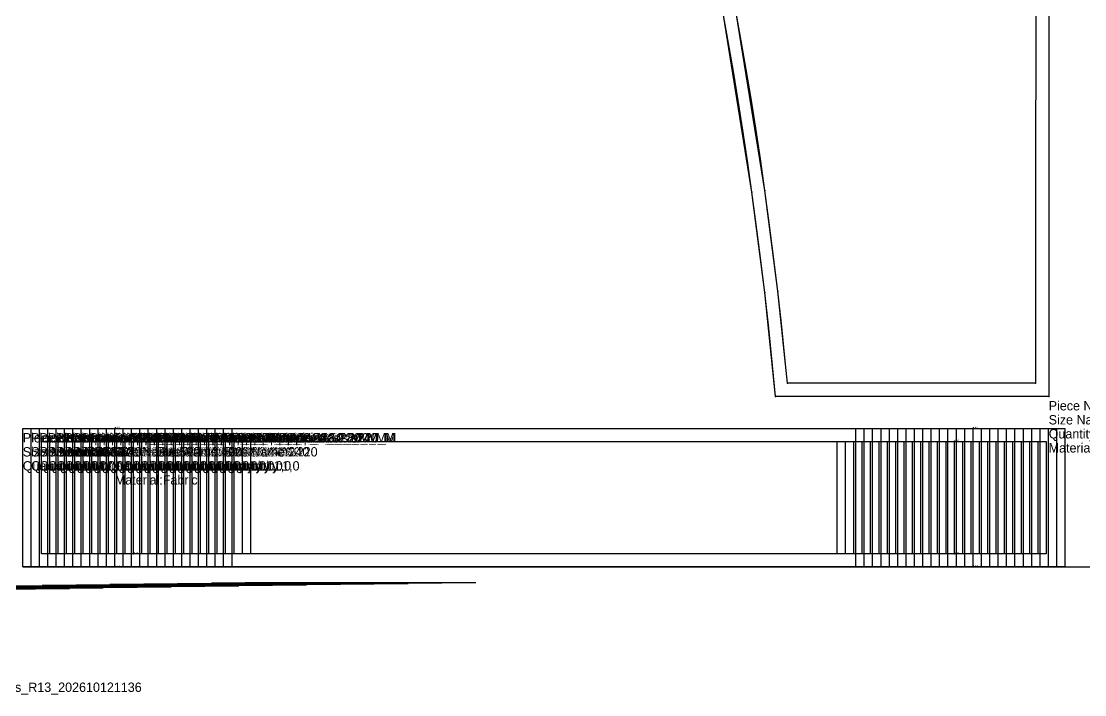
# Model space of a CAD drawing. Extents: x -183 to 1251, y -69 to 1317.
# Drawn here: x 150 to 718, y -47 to 313 of the extents above; entities that cross this region are included whole.
import ezdxf

# ---------------------------------------------------------------- set-up
doc = ezdxf.new("R2010")
doc.units = 0
for name, color, linetype in [('1', 7, 'CONTINUOUS'), ('14', 7, 'CONTINUOUS'), ('2', 7, 'CONTINUOUS'), ('3', 7, 'CONTINUOUS'), ('5', 7, 'CONTINUOUS'), ('84', 7, 'CONTINUOUS'), ('87', 7, 'CONTINUOUS')]:
    doc.layers.add(name, color=color, linetype=linetype)

# ---------------------------------------------------------------- blocks, each defined once
blk = doc.blocks.new('piece-1_s220_M')
at = {"layer": '5'}
blk.add_line((269.42, 13.48), (392.57, 13.48), dxfattribs=at)
blk = doc.blocks.new('piece-9_s240_M')
at = {"layer": '5'}
blk.add_line((251.35, 13.24), (374.5, 13.24), dxfattribs=at)
blk = doc.blocks.new('piece-17_s260_M')
at = {"layer": '5'}
blk.add_line((233.28, 13), (356.43, 13), dxfattribs=at)
blk = doc.blocks.new('piece-25_s280_M')
at = {"layer": '5'}
blk.add_line((215.19, 12.75), (338.35, 12.75), dxfattribs=at)
blk = doc.blocks.new('piece-33_s300_M')
at = {"layer": '5'}
blk.add_line((197.11, 12.49), (320.26, 12.49), dxfattribs=at)
blk = doc.blocks.new('piece-41_s320_M')
at = {"layer": '5'}
blk.add_line((179.02, 12.24), (302.17, 12.24), dxfattribs=at)
blk = doc.blocks.new('piece-49_s340_M')
at = {"layer": '5'}
blk.add_line((160.93, 11.97), (284.08, 11.97), dxfattribs=at)
blk = doc.blocks.new('piece-57_s360_M')
at = {"layer": '5'}
blk.add_line((142.83, 11.7), (265.98, 11.7), dxfattribs=at)
blk = doc.blocks.new('piece-65_s380_M')
at = {"layer": '5'}
blk.add_line((124.73, 11.43), (247.88, 11.43), dxfattribs=at)
blk = doc.blocks.new('piece-73_s400_M')
at = {"layer": '5'}
blk.add_line((106.63, 11.16), (229.78, 11.16), dxfattribs=at)
blk = doc.blocks.new('piece-81_s420_M')
at = {"layer": '5'}
blk.add_line((88.53, 10.88), (211.68, 10.88), dxfattribs=at)
blk = doc.blocks.new('piece-89_s440_M')
at = {"layer": '5'}
blk.add_line((70.42, 10.6), (193.57, 10.6), dxfattribs=at)
blk = doc.blocks.new('piece-97_s460_M')
at = {"layer": '5'}
blk.add_line((52.32, 10.32), (175.47, 10.32), dxfattribs=at)
blk = doc.blocks.new('piece-105_s480_M')
at = {"layer": '5'}
blk.add_line((34.21, 10.04), (157.36, 10.04), dxfattribs=at)
blk = doc.blocks.new('piece-2_s220_M')
at = {"layer": '1'}
blk.add_lwpolyline([(262.39, 95.78), (595.53, 95.78), (595.53, 21.78), (262.39, 21.78)], close=True, dxfattribs=at)
at = {"layer": '14'}
blk.add_lwpolyline([(272.38, 88.78), (585.53, 88.78), (585.53, 28.78), (272.38, 28.78)], close=True, dxfattribs=at)
at = {"layer": '5'}
blk.add_line((262.39, 21.78), (720.79, 21.78), dxfattribs=at)
at = {"layer": '84'}
blk.add_lwpolyline([(262.39, 95.78), (595.53, 95.78), (595.53, 21.78), (262.39, 21.78)], close=True, dxfattribs=at)
at = {"layer": '87'}
blk.add_lwpolyline([(272.38, 88.78), (585.53, 88.78), (585.53, 28.78), (272.38, 28.78)], close=True, dxfattribs=at)
at = {"layer": '1'}
for s, p in [('Piece Name:piece-2_s220_M', (262.39, 88.28)), ('Size Name:220', (262.39, 80.78)), ('Quantity:1,0', (262.39, 73.28))]:
    blk.add_text(s, height=5, dxfattribs=at).set_placement(p)
blk = doc.blocks.new('piece-10_s240_M')
at = {"layer": '1'}
blk.add_lwpolyline([(257.91, 95.78), (600, 95.78), (600, 21.78), (257.91, 21.78)], close=True, dxfattribs=at)
at = {"layer": '14'}
blk.add_lwpolyline([(267.91, 88.78), (590, 88.78), (590, 28.78), (267.91, 28.78)], close=True, dxfattribs=at)
at = {"layer": '5'}
blk.add_line((257.91, 21.78), (716.32, 21.78), dxfattribs=at)
at = {"layer": '84'}
blk.add_lwpolyline([(257.91, 95.78), (600, 95.78), (600, 21.78), (257.91, 21.78)], close=True, dxfattribs=at)
at = {"layer": '87'}
blk.add_lwpolyline([(267.91, 88.78), (590, 88.78), (590, 28.78), (267.91, 28.78)], close=True, dxfattribs=at)
at = {"layer": '1'}
for s, p in [('Piece Name:piece-10_s240_M', (257.91, 88.28)), ('Size Name:240', (257.91, 80.78)), ('Quantity:1,0', (257.91, 73.28))]:
    blk.add_text(s, height=5, dxfattribs=at).set_placement(p)
blk = doc.blocks.new('piece-18_s260_M')
at = {"layer": '1'}
blk.add_lwpolyline([(253.44, 95.78), (604.48, 95.78), (604.48, 21.78), (253.44, 21.78)], close=True, dxfattribs=at)
at = {"layer": '14'}
blk.add_lwpolyline([(263.44, 88.78), (594.48, 88.78), (594.48, 28.78), (263.44, 28.78)], close=True, dxfattribs=at)
at = {"layer": '5'}
blk.add_line((253.44, 21.78), (711.84, 21.78), dxfattribs=at)
at = {"layer": '84'}
blk.add_lwpolyline([(253.44, 95.78), (604.48, 95.78), (604.48, 21.78), (253.44, 21.78)], close=True, dxfattribs=at)
at = {"layer": '87'}
blk.add_lwpolyline([(263.44, 88.78), (594.48, 88.78), (594.48, 28.78), (263.44, 28.78)], close=True, dxfattribs=at)
at = {"layer": '1'}
for s, p in [('Piece Name:piece-18_s260_M', (253.44, 88.28)), ('Size Name:260', (253.44, 80.78)), ('Quantity:1,0', (253.44, 73.28))]:
    blk.add_text(s, height=5, dxfattribs=at).set_placement(p)
blk = doc.blocks.new('piece-26_s280_M')
at = {"layer": '1'}
blk.add_lwpolyline([(248.96, 95.78), (608.95, 95.78), (608.95, 21.78), (248.96, 21.78)], close=True, dxfattribs=at)
at = {"layer": '14'}
blk.add_lwpolyline([(258.96, 88.78), (598.95, 88.78), (598.95, 28.78), (258.96, 28.78)], close=True, dxfattribs=at)
at = {"layer": '5'}
blk.add_line((248.96, 21.78), (707.37, 21.78), dxfattribs=at)
at = {"layer": '84'}
blk.add_lwpolyline([(248.96, 95.78), (608.95, 95.78), (608.95, 21.78), (248.96, 21.78)], close=True, dxfattribs=at)
at = {"layer": '87'}
blk.add_lwpolyline([(258.96, 88.78), (598.95, 88.78), (598.95, 28.78), (258.96, 28.78)], close=True, dxfattribs=at)
at = {"layer": '1'}
for s, p in [('Piece Name:piece-26_s280_M', (248.96, 88.28)), ('Size Name:280', (248.96, 80.78)), ('Quantity:1,0', (248.96, 73.28))]:
    blk.add_text(s, height=5, dxfattribs=at).set_placement(p)
blk = doc.blocks.new('piece-34_s300_M')
at = {"layer": '1'}
blk.add_lwpolyline([(244.49, 95.78), (613.43, 95.78), (613.43, 21.78), (244.49, 21.78)], close=True, dxfattribs=at)
at = {"layer": '14'}
blk.add_lwpolyline([(254.49, 88.78), (603.42, 88.78), (603.42, 28.78), (254.49, 28.78)], close=True, dxfattribs=at)
at = {"layer": '5'}
blk.add_line((244.49, 21.78), (702.89, 21.78), dxfattribs=at)
at = {"layer": '84'}
blk.add_lwpolyline([(244.49, 95.78), (613.43, 95.78), (613.43, 21.78), (244.49, 21.78)], close=True, dxfattribs=at)
at = {"layer": '87'}
blk.add_lwpolyline([(254.49, 88.78), (603.42, 88.78), (603.42, 28.78), (254.49, 28.78)], close=True, dxfattribs=at)
at = {"layer": '1'}
for s, p in [('Piece Name:piece-34_s300_M', (244.49, 88.28)), ('Size Name:300', (244.49, 80.78)), ('Quantity:1,0', (244.49, 73.28))]:
    blk.add_text(s, height=5, dxfattribs=at).set_placement(p)
blk = doc.blocks.new('piece-42_s320_M')
at = {"layer": '1'}
blk.add_lwpolyline([(240.02, 95.78), (617.9, 95.78), (617.9, 21.78), (240.02, 21.78)], close=True, dxfattribs=at)
at = {"layer": '14'}
blk.add_lwpolyline([(250.02, 88.78), (607.9, 88.78), (607.9, 28.78), (250.02, 28.78)], close=True, dxfattribs=at)
at = {"layer": '5'}
blk.add_line((240.02, 21.78), (698.42, 21.78), dxfattribs=at)
at = {"layer": '84'}
blk.add_lwpolyline([(240.02, 95.78), (617.9, 95.78), (617.9, 21.78), (240.02, 21.78)], close=True, dxfattribs=at)
at = {"layer": '87'}
blk.add_lwpolyline([(250.02, 88.78), (607.9, 88.78), (607.9, 28.78), (250.02, 28.78)], close=True, dxfattribs=at)
at = {"layer": '1'}
for s, p in [('Piece Name:piece-42_s320_M', (240.02, 88.28)), ('Size Name:320', (240.02, 80.78)), ('Quantity:1,0', (240.02, 73.28))]:
    blk.add_text(s, height=5, dxfattribs=at).set_placement(p)
blk = doc.blocks.new('piece-50_s340_M')
at = {"layer": '1'}
blk.add_lwpolyline([(235.54, 95.78), (622.37, 95.78), (622.37, 21.78), (235.54, 21.78)], close=True, dxfattribs=at)
at = {"layer": '14'}
blk.add_lwpolyline([(245.54, 88.78), (612.37, 88.78), (612.37, 28.78), (245.54, 28.78)], close=True, dxfattribs=at)
at = {"layer": '5'}
blk.add_line((235.54, 21.78), (693.95, 21.78), dxfattribs=at)
at = {"layer": '84'}
blk.add_lwpolyline([(235.54, 95.78), (622.37, 95.78), (622.37, 21.78), (235.54, 21.78)], close=True, dxfattribs=at)
at = {"layer": '87'}
blk.add_lwpolyline([(245.54, 88.78), (612.37, 88.78), (612.37, 28.78), (245.54, 28.78)], close=True, dxfattribs=at)
at = {"layer": '1'}
for s, p in [('Piece Name:piece-50_s340_M', (235.54, 88.28)), ('Size Name:340', (235.54, 80.78)), ('Quantity:1,0', (235.54, 73.28))]:
    blk.add_text(s, height=5, dxfattribs=at).set_placement(p)
blk = doc.blocks.new('piece-58_s360_M')
at = {"layer": '1'}
blk.add_lwpolyline([(231.07, 95.78), (626.85, 95.78), (626.85, 21.78), (231.07, 21.78)], close=True, dxfattribs=at)
at = {"layer": '14'}
blk.add_lwpolyline([(241.07, 88.78), (616.85, 88.78), (616.85, 28.78), (241.07, 28.78)], close=True, dxfattribs=at)
at = {"layer": '5'}
blk.add_line((231.07, 21.78), (689.47, 21.78), dxfattribs=at)
at = {"layer": '84'}
blk.add_lwpolyline([(231.07, 95.78), (626.85, 95.78), (626.85, 21.78), (231.07, 21.78)], close=True, dxfattribs=at)
at = {"layer": '87'}
blk.add_lwpolyline([(241.07, 88.78), (616.85, 88.78), (616.85, 28.78), (241.07, 28.78)], close=True, dxfattribs=at)
at = {"layer": '1'}
for s, p in [('Piece Name:piece-58_s360_M', (231.07, 88.28)), ('Size Name:360', (231.07, 80.78)), ('Quantity:1,0', (231.07, 73.28))]:
    blk.add_text(s, height=5, dxfattribs=at).set_placement(p)
blk = doc.blocks.new('piece-66_s380_M')
at = {"layer": '1'}
blk.add_lwpolyline([(226.6, 95.78), (631.32, 95.78), (631.32, 21.78), (226.6, 21.78)], close=True, dxfattribs=at)
at = {"layer": '14'}
blk.add_lwpolyline([(236.6, 88.78), (621.32, 88.78), (621.32, 28.78), (236.6, 28.78)], close=True, dxfattribs=at)
at = {"layer": '5'}
blk.add_line((226.6, 21.78), (685, 21.78), dxfattribs=at)
at = {"layer": '84'}
blk.add_lwpolyline([(226.6, 95.78), (631.32, 95.78), (631.32, 21.78), (226.6, 21.78)], close=True, dxfattribs=at)
at = {"layer": '87'}
blk.add_lwpolyline([(236.6, 88.78), (621.32, 88.78), (621.32, 28.78), (236.6, 28.78)], close=True, dxfattribs=at)
at = {"layer": '1'}
for s, p in [('Piece Name:piece-66_s380_M', (226.6, 88.28)), ('Size Name:380', (226.6, 80.78)), ('Quantity:1,0', (226.6, 73.28))]:
    blk.add_text(s, height=5, dxfattribs=at).set_placement(p)
blk = doc.blocks.new('piece-74_s400_M')
at = {"layer": '1'}
blk.add_lwpolyline([(222.12, 95.78), (635.79, 95.78), (635.79, 21.78), (222.12, 21.78)], close=True, dxfattribs=at)
at = {"layer": '14'}
blk.add_lwpolyline([(232.12, 88.78), (625.79, 88.78), (625.79, 28.78), (232.12, 28.78)], close=True, dxfattribs=at)
at = {"layer": '5'}
blk.add_line((222.12, 21.78), (680.53, 21.78), dxfattribs=at)
at = {"layer": '84'}
blk.add_lwpolyline([(222.12, 95.78), (635.79, 95.78), (635.79, 21.78), (222.12, 21.78)], close=True, dxfattribs=at)
at = {"layer": '87'}
blk.add_lwpolyline([(232.12, 88.78), (625.79, 88.78), (625.79, 28.78), (232.12, 28.78)], close=True, dxfattribs=at)
at = {"layer": '1'}
for s, p in [('Piece Name:piece-74_s400_M', (222.12, 88.28)), ('Size Name:400', (222.12, 80.78)), ('Quantity:1,0', (222.12, 73.28))]:
    blk.add_text(s, height=5, dxfattribs=at).set_placement(p)
blk = doc.blocks.new('piece-82_s420_M')
at = {"layer": '1'}
blk.add_lwpolyline([(217.65, 95.78), (640.27, 95.78), (640.27, 21.78), (217.65, 21.78)], close=True, dxfattribs=at)
at = {"layer": '14'}
blk.add_lwpolyline([(227.65, 88.78), (630.27, 88.78), (630.27, 28.78), (227.65, 28.78)], close=True, dxfattribs=at)
at = {"layer": '5'}
blk.add_line((217.65, 21.78), (676.05, 21.78), dxfattribs=at)
at = {"layer": '84'}
blk.add_lwpolyline([(217.65, 95.78), (640.27, 95.78), (640.27, 21.78), (217.65, 21.78)], close=True, dxfattribs=at)
at = {"layer": '87'}
blk.add_lwpolyline([(227.65, 88.78), (630.27, 88.78), (630.27, 28.78), (227.65, 28.78)], close=True, dxfattribs=at)
at = {"layer": '1'}
for s, p in [('Piece Name:piece-82_s420_M', (217.65, 88.28)), ('Size Name:420', (217.65, 80.78)), ('Quantity:1,0', (217.65, 73.28))]:
    blk.add_text(s, height=5, dxfattribs=at).set_placement(p)
blk = doc.blocks.new('piece-90_s440_M')
at = {"layer": '1'}
blk.add_lwpolyline([(213.18, 95.78), (644.74, 95.78), (644.74, 21.78), (213.18, 21.78)], close=True, dxfattribs=at)
at = {"layer": '14'}
blk.add_lwpolyline([(223.18, 88.78), (634.74, 88.78), (634.74, 28.78), (223.18, 28.78)], close=True, dxfattribs=at)
at = {"layer": '5'}
blk.add_line((213.18, 21.78), (671.58, 21.78), dxfattribs=at)
at = {"layer": '84'}
blk.add_lwpolyline([(213.18, 95.78), (644.74, 95.78), (644.74, 21.78), (213.18, 21.78)], close=True, dxfattribs=at)
at = {"layer": '87'}
blk.add_lwpolyline([(223.18, 88.78), (634.74, 88.78), (634.74, 28.78), (223.18, 28.78)], close=True, dxfattribs=at)
at = {"layer": '1'}
for s, p in [('Piece Name:piece-90_s440_M', (213.18, 88.28)), ('Size Name:440', (213.18, 80.78)), ('Quantity:1,0', (213.18, 73.28))]:
    blk.add_text(s, height=5, dxfattribs=at).set_placement(p)
blk = doc.blocks.new('piece-98_s460_M')
at = {"layer": '1'}
blk.add_lwpolyline([(208.7, 95.78), (649.21, 95.78), (649.21, 21.78), (208.7, 21.78)], close=True, dxfattribs=at)
at = {"layer": '14'}
blk.add_lwpolyline([(218.7, 88.78), (639.21, 88.78), (639.21, 28.78), (218.7, 28.78)], close=True, dxfattribs=at)
at = {"layer": '5'}
blk.add_line((208.7, 21.78), (667.11, 21.78), dxfattribs=at)
at = {"layer": '84'}
blk.add_lwpolyline([(208.7, 95.78), (649.21, 95.78), (649.21, 21.78), (208.7, 21.78)], close=True, dxfattribs=at)
at = {"layer": '87'}
blk.add_lwpolyline([(218.7, 88.78), (639.21, 88.78), (639.21, 28.78), (218.7, 28.78)], close=True, dxfattribs=at)
at = {"layer": '1'}
for s, p in [('Piece Name:piece-98_s460_M', (208.7, 88.28)), ('Size Name:460', (208.7, 80.78)), ('Quantity:1,0', (208.7, 73.28))]:
    blk.add_text(s, height=5, dxfattribs=at).set_placement(p)
blk = doc.blocks.new('piece-106_s480_M')
at = {"layer": '1'}
blk.add_lwpolyline([(204.23, 95.78), (653.69, 95.78), (653.69, 21.78), (204.23, 21.78)], close=True, dxfattribs=at)
at = {"layer": '14'}
blk.add_lwpolyline([(214.23, 88.78), (643.69, 88.78), (643.69, 28.78), (214.23, 28.78)], close=True, dxfattribs=at)
at = {"layer": '5'}
blk.add_line((204.23, 21.78), (662.63, 21.78), dxfattribs=at)
at = {"layer": '84'}
blk.add_lwpolyline([(204.23, 95.78), (653.69, 95.78), (653.69, 21.78), (204.23, 21.78)], close=True, dxfattribs=at)
at = {"layer": '87'}
blk.add_lwpolyline([(214.23, 88.78), (643.69, 88.78), (643.69, 28.78), (214.23, 28.78)], close=True, dxfattribs=at)
at = {"layer": '1'}
for s, p in [('Piece Name:piece-106_s480_M', (204.23, 88.28)), ('Size Name:480', (204.23, 80.78)), ('Quantity:1,0', (204.23, 73.28))]:
    blk.add_text(s, height=5, dxfattribs=at).set_placement(p)
blk = doc.blocks.new('piece-114_s500_M')
at = {"layer": '1'}
blk.add_lwpolyline([(199.76, 95.78), (658.16, 95.78), (658.16, 21.78), (199.76, 21.78)], close=True, dxfattribs=at)
at = {"layer": '14'}
blk.add_lwpolyline([(209.76, 88.78), (648.16, 88.78), (648.16, 28.78), (209.76, 28.78)], close=True, dxfattribs=at)
at = {"layer": '2'}
for p in [(199.76, 95.78), (658.16, 95.78), (209.76, 88.78), (648.16, 88.78), (209.76, 28.78), (648.16, 28.78), (199.76, 21.78), (658.16, 21.78)]:
    blk.add_point(p, dxfattribs=at)
at = {"layer": '5'}
blk.add_line((199.76, 21.78), (658.16, 21.78), dxfattribs=at)
at = {"layer": '84'}
blk.add_lwpolyline([(199.76, 95.78), (658.16, 95.78), (658.16, 21.78), (199.76, 21.78)], close=True, dxfattribs=at)
at = {"layer": '87'}
blk.add_lwpolyline([(209.76, 88.78), (648.16, 88.78), (648.16, 28.78), (209.76, 28.78)], close=True, dxfattribs=at)
at = {"layer": '1'}
for s, height, p in [('# 41', 1, (199.76, 95.78)), ('# 42', 1, (658.16, 95.78)), ('Piece Name:piece-114_s500_M', 5, (199.76, 88.28)), ('Size Name:500', 5, (199.76, 80.78)), ('Quantity:1,0', 5, (199.76, 73.28)), ('Material:Fabric', 5, (199.76, 65.78)), ('# 41', 1, (199.76, 21.78)), ('# 42', 1, (658.16, 21.78))]:
    blk.add_text(s, height=height, dxfattribs=at).set_placement(p)
at = {"layer": '14'}
for s, p in [('# 41', (209.76, 88.78)), ('# 42', (648.16, 88.78)), ('# 41', (209.76, 28.78)), ('# 42', (648.16, 28.78))]:
    blk.add_text(s, height=1, dxfattribs=at).set_placement(p)
blk = doc.blocks.new('piece-122_s520_M')
at = {"layer": '1'}
blk.add_lwpolyline([(195.28, 95.78), (662.63, 95.78), (662.63, 21.78), (195.28, 21.78)], close=True, dxfattribs=at)
at = {"layer": '14'}
blk.add_lwpolyline([(205.28, 88.78), (652.63, 88.78), (652.63, 28.78), (205.28, 28.78)], close=True, dxfattribs=at)
at = {"layer": '5'}
blk.add_line((195.28, 21.78), (653.69, 21.78), dxfattribs=at)
at = {"layer": '84'}
blk.add_lwpolyline([(195.28, 95.78), (662.63, 95.78), (662.63, 21.78), (195.28, 21.78)], close=True, dxfattribs=at)
at = {"layer": '87'}
blk.add_lwpolyline([(205.28, 88.78), (652.63, 88.78), (652.63, 28.78), (205.28, 28.78)], close=True, dxfattribs=at)
at = {"layer": '1'}
for s, p in [('Piece Name:piece-122_s520_M', (195.28, 88.28)), ('Size Name:520', (195.28, 80.78)), ('Quantity:1,0', (195.28, 73.28))]:
    blk.add_text(s, height=5, dxfattribs=at).set_placement(p)
blk = doc.blocks.new('piece-130_s540_M')
at = {"layer": '1'}
blk.add_lwpolyline([(190.81, 95.78), (667.11, 95.78), (667.11, 21.78), (190.81, 21.78)], close=True, dxfattribs=at)
at = {"layer": '14'}
blk.add_lwpolyline([(200.81, 88.78), (657.11, 88.78), (657.11, 28.78), (200.81, 28.78)], close=True, dxfattribs=at)
at = {"layer": '5'}
blk.add_line((190.81, 21.78), (649.21, 21.78), dxfattribs=at)
at = {"layer": '84'}
blk.add_lwpolyline([(190.81, 95.78), (667.11, 95.78), (667.11, 21.78), (190.81, 21.78)], close=True, dxfattribs=at)
at = {"layer": '87'}
blk.add_lwpolyline([(200.81, 88.78), (657.11, 88.78), (657.11, 28.78), (200.81, 28.78)], close=True, dxfattribs=at)
at = {"layer": '1'}
for s, p in [('Piece Name:piece-130_s540_M', (190.81, 88.28)), ('Size Name:540', (190.81, 80.78)), ('Quantity:1,0', (190.81, 73.28))]:
    blk.add_text(s, height=5, dxfattribs=at).set_placement(p)
blk = doc.blocks.new('piece-138_s560_M')
at = {"layer": '1'}
blk.add_lwpolyline([(186.34, 95.78), (671.58, 95.78), (671.58, 21.78), (186.34, 21.78)], close=True, dxfattribs=at)
at = {"layer": '14'}
blk.add_lwpolyline([(196.33, 88.78), (661.58, 88.78), (661.58, 28.78), (196.33, 28.78)], close=True, dxfattribs=at)
at = {"layer": '5'}
blk.add_line((186.34, 21.78), (644.74, 21.78), dxfattribs=at)
at = {"layer": '84'}
blk.add_lwpolyline([(186.34, 95.78), (671.58, 95.78), (671.58, 21.78), (186.34, 21.78)], close=True, dxfattribs=at)
at = {"layer": '87'}
blk.add_lwpolyline([(196.33, 88.78), (661.58, 88.78), (661.58, 28.78), (196.33, 28.78)], close=True, dxfattribs=at)
at = {"layer": '1'}
for s, p in [('Piece Name:piece-138_s560_M', (186.34, 88.28)), ('Size Name:560', (186.34, 80.78)), ('Quantity:1,0', (186.34, 73.28))]:
    blk.add_text(s, height=5, dxfattribs=at).set_placement(p)
blk = doc.blocks.new('piece-146_s580_M')
at = {"layer": '1'}
blk.add_lwpolyline([(181.86, 95.78), (676.05, 95.78), (676.05, 21.78), (181.86, 21.78)], close=True, dxfattribs=at)
at = {"layer": '14'}
blk.add_lwpolyline([(191.86, 88.78), (666.06, 88.78), (666.06, 28.78), (191.86, 28.78)], close=True, dxfattribs=at)
at = {"layer": '5'}
blk.add_line((181.86, 21.78), (640.27, 21.78), dxfattribs=at)
at = {"layer": '84'}
blk.add_lwpolyline([(181.86, 95.78), (676.05, 95.78), (676.05, 21.78), (181.86, 21.78)], close=True, dxfattribs=at)
at = {"layer": '87'}
blk.add_lwpolyline([(191.86, 88.78), (666.06, 88.78), (666.06, 28.78), (191.86, 28.78)], close=True, dxfattribs=at)
at = {"layer": '1'}
for s, p in [('Piece Name:piece-146_s580_M', (181.86, 88.28)), ('Size Name:580', (181.86, 80.78)), ('Quantity:1,0', (181.86, 73.28))]:
    blk.add_text(s, height=5, dxfattribs=at).set_placement(p)
blk = doc.blocks.new('piece-154_s600_M')
at = {"layer": '1'}
blk.add_lwpolyline([(177.39, 95.78), (680.53, 95.78), (680.53, 21.78), (177.39, 21.78)], close=True, dxfattribs=at)
at = {"layer": '14'}
blk.add_lwpolyline([(187.39, 88.78), (670.53, 88.78), (670.53, 28.78), (187.39, 28.78)], close=True, dxfattribs=at)
at = {"layer": '5'}
blk.add_line((177.39, 21.78), (635.79, 21.78), dxfattribs=at)
at = {"layer": '84'}
blk.add_lwpolyline([(177.39, 95.78), (680.53, 95.78), (680.53, 21.78), (177.39, 21.78)], close=True, dxfattribs=at)
at = {"layer": '87'}
blk.add_lwpolyline([(187.39, 88.78), (670.53, 88.78), (670.53, 28.78), (187.39, 28.78)], close=True, dxfattribs=at)
at = {"layer": '1'}
for s, p in [('Piece Name:piece-154_s600_M', (177.39, 88.28)), ('Size Name:600', (177.39, 80.78)), ('Quantity:1,0', (177.39, 73.28))]:
    blk.add_text(s, height=5, dxfattribs=at).set_placement(p)
blk = doc.blocks.new('piece-162_s620_M')
at = {"layer": '1'}
blk.add_lwpolyline([(172.92, 95.78), (685, 95.78), (685, 21.78), (172.92, 21.78)], close=True, dxfattribs=at)
at = {"layer": '14'}
blk.add_lwpolyline([(182.91, 88.78), (675, 88.78), (675, 28.78), (182.91, 28.78)], close=True, dxfattribs=at)
at = {"layer": '5'}
blk.add_line((172.92, 21.78), (631.32, 21.78), dxfattribs=at)
at = {"layer": '84'}
blk.add_lwpolyline([(172.92, 95.78), (685, 95.78), (685, 21.78), (172.92, 21.78)], close=True, dxfattribs=at)
at = {"layer": '87'}
blk.add_lwpolyline([(182.91, 88.78), (675, 88.78), (675, 28.78), (182.91, 28.78)], close=True, dxfattribs=at)
at = {"layer": '1'}
for s, p in [('Piece Name:piece-162_s620_M', (172.92, 88.28)), ('Size Name:620', (172.92, 80.78)), ('Quantity:1,0', (172.92, 73.28))]:
    blk.add_text(s, height=5, dxfattribs=at).set_placement(p)
blk = doc.blocks.new('piece-170_s640_M')
at = {"layer": '1'}
blk.add_lwpolyline([(168.44, 95.78), (689.48, 95.78), (689.48, 21.78), (168.44, 21.78)], close=True, dxfattribs=at)
at = {"layer": '14'}
blk.add_lwpolyline([(178.44, 88.78), (679.47, 88.78), (679.47, 28.78), (178.44, 28.78)], close=True, dxfattribs=at)
at = {"layer": '5'}
blk.add_line((168.44, 21.78), (626.85, 21.78), dxfattribs=at)
at = {"layer": '84'}
blk.add_lwpolyline([(168.44, 95.78), (689.48, 95.78), (689.48, 21.78), (168.44, 21.78)], close=True, dxfattribs=at)
at = {"layer": '87'}
blk.add_lwpolyline([(178.44, 88.78), (679.47, 88.78), (679.47, 28.78), (178.44, 28.78)], close=True, dxfattribs=at)
at = {"layer": '1'}
for s, p in [('Piece Name:piece-170_s640_M', (168.44, 88.28)), ('Size Name:640', (168.44, 80.78)), ('Quantity:1,0', (168.44, 73.28))]:
    blk.add_text(s, height=5, dxfattribs=at).set_placement(p)
blk = doc.blocks.new('piece-178_s660_M')
at = {"layer": '1'}
blk.add_lwpolyline([(163.97, 95.78), (693.95, 95.78), (693.95, 21.78), (163.97, 21.78)], close=True, dxfattribs=at)
at = {"layer": '14'}
blk.add_lwpolyline([(173.97, 88.78), (683.95, 88.78), (683.95, 28.78), (173.97, 28.78)], close=True, dxfattribs=at)
at = {"layer": '5'}
blk.add_line((163.97, 21.78), (622.37, 21.78), dxfattribs=at)
at = {"layer": '84'}
blk.add_lwpolyline([(163.97, 95.78), (693.95, 95.78), (693.95, 21.78), (163.97, 21.78)], close=True, dxfattribs=at)
at = {"layer": '87'}
blk.add_lwpolyline([(173.97, 88.78), (683.95, 88.78), (683.95, 28.78), (173.97, 28.78)], close=True, dxfattribs=at)
at = {"layer": '1'}
for s, p in [('Piece Name:piece-178_s660_M', (163.97, 88.28)), ('Size Name:660', (163.97, 80.78)), ('Quantity:1,0', (163.97, 73.28))]:
    blk.add_text(s, height=5, dxfattribs=at).set_placement(p)
blk = doc.blocks.new('piece-186_s680_M')
at = {"layer": '1'}
blk.add_lwpolyline([(159.49, 95.78), (698.42, 95.78), (698.42, 21.78), (159.49, 21.78)], close=True, dxfattribs=at)
at = {"layer": '14'}
blk.add_lwpolyline([(169.49, 88.78), (688.42, 88.78), (688.42, 28.78), (169.49, 28.78)], close=True, dxfattribs=at)
at = {"layer": '5'}
blk.add_line((159.49, 21.78), (617.9, 21.78), dxfattribs=at)
at = {"layer": '84'}
blk.add_lwpolyline([(159.49, 95.78), (698.42, 95.78), (698.42, 21.78), (159.49, 21.78)], close=True, dxfattribs=at)
at = {"layer": '87'}
blk.add_lwpolyline([(169.49, 88.78), (688.42, 88.78), (688.42, 28.78), (169.49, 28.78)], close=True, dxfattribs=at)
at = {"layer": '1'}
for s, p in [('Piece Name:piece-186_s680_M', (159.49, 88.28)), ('Size Name:680', (159.49, 80.78)), ('Quantity:1,0', (159.49, 73.28))]:
    blk.add_text(s, height=5, dxfattribs=at).set_placement(p)
blk = doc.blocks.new('piece-194_s700_M')
at = {"layer": '1'}
blk.add_lwpolyline([(155.02, 95.78), (702.9, 95.78), (702.9, 21.78), (155.02, 21.78)], close=True, dxfattribs=at)
at = {"layer": '14'}
blk.add_lwpolyline([(165.02, 88.78), (692.89, 88.78), (692.89, 28.78), (165.02, 28.78)], close=True, dxfattribs=at)
at = {"layer": '5'}
blk.add_line((155.02, 21.78), (613.42, 21.78), dxfattribs=at)
at = {"layer": '84'}
blk.add_lwpolyline([(155.02, 95.78), (702.9, 95.78), (702.9, 21.78), (155.02, 21.78)], close=True, dxfattribs=at)
at = {"layer": '87'}
blk.add_lwpolyline([(165.02, 88.78), (692.89, 88.78), (692.89, 28.78), (165.02, 28.78)], close=True, dxfattribs=at)
at = {"layer": '1'}
for s, p in [('Piece Name:piece-194_s700_M', (155.02, 88.28)), ('Size Name:700', (155.02, 80.78)), ('Quantity:1,0', (155.02, 73.28))]:
    blk.add_text(s, height=5, dxfattribs=at).set_placement(p)
blk = doc.blocks.new('piece-202_s720_M')
at = {"layer": '1'}
blk.add_lwpolyline([(150.55, 95.78), (707.37, 95.78), (707.37, 21.78), (150.55, 21.78)], close=True, dxfattribs=at)
at = {"layer": '14'}
blk.add_lwpolyline([(160.55, 88.78), (697.37, 88.78), (697.37, 28.78), (160.55, 28.78)], close=True, dxfattribs=at)
at = {"layer": '5'}
blk.add_line((150.55, 21.78), (608.95, 21.78), dxfattribs=at)
at = {"layer": '84'}
blk.add_lwpolyline([(150.55, 95.78), (707.37, 95.78), (707.37, 21.78), (150.55, 21.78)], close=True, dxfattribs=at)
at = {"layer": '87'}
blk.add_lwpolyline([(160.55, 88.78), (697.37, 88.78), (697.37, 28.78), (160.55, 28.78)], close=True, dxfattribs=at)
at = {"layer": '1'}
for s, p in [('Piece Name:piece-202_s720_M', (150.55, 88.28)), ('Size Name:720', (150.55, 80.78)), ('Quantity:1,0', (150.55, 73.28))]:
    blk.add_text(s, height=5, dxfattribs=at).set_placement(p)
blk = doc.blocks.new('piece_Detail_s500-120_M')
at = {"layer": '1'}
blk.add_lwpolyline([(698.71, 112.9), (552.81, 112.9), (546.98, 168.38), (540.19, 221.97), (524.89, 316.49), (508.92, 395.48), (475.32, 546.32), (454.67, 646.21), (466.16, 645.51), (481.09, 647.85), (494.64, 652.14), (523.8, 664.45), (552.82, 676.9), (578.75, 689.27), (607.8, 702.63), (620.53, 708.88), (645.75, 719.72), (662.94, 725.32), (699.03, 734.39)], close=True, dxfattribs=at)
at = {"layer": '14'}
blk.add_lwpolyline([(691.71, 119.9), (559.15, 119.9), (553.93, 169.18), (547.12, 222.93), (531.77, 317.76), (515.76, 396.96), (482.16, 547.8), (463.32, 638.61), (469.31, 638.64), (478.18, 639.97), (503.9, 648.17), (526.58, 658.02), (555.67, 670.5), (581.76, 682.95), (610.78, 696.29), (623.5, 702.55), (641.57, 710.34), (648.37, 713.23), (664.88, 718.59), (692.03, 725.55)], close=True, dxfattribs=at)
at = {"layer": '2'}
for p in [(559.15, 119.9), (691.71, 119.9), (552.81, 112.9), (698.71, 112.9)]:
    blk.add_point(p, dxfattribs=at)
at = {"layer": '3'}
for p in [(540.19, 221.97), (547.12, 222.93), (546.98, 168.38), (553.93, 169.18)]:
    blk.add_point(p, dxfattribs=at)
at = {"layer": '84'}
blk.add_lwpolyline([(699.03, 734.39), (698.71, 112.9), (552.81, 112.9), (551.18, 129.43), (549.11, 149.26), (546.98, 168.38), (544.78, 186.84), (542.51, 204.68), (540.19, 221.97), (537.79, 238.74), (535.34, 255.04), (532.82, 270.92), (530.23, 286.42), (527.59, 301.6), (524.89, 316.49)], dxfattribs=at)
at = {"layer": '87'}
blk.add_lwpolyline([(692.03, 725.55), (691.71, 119.9), (559.15, 119.9), (558.14, 130.14), (556.07, 150.01), (553.93, 169.18), (551.72, 187.69), (549.45, 205.59), (547.12, 222.93), (544.72, 239.76), (542.25, 256.11), (539.73, 272.04), (537.14, 287.6), (534.48, 302.82), (531.77, 317.76)], dxfattribs=at)
at = {"layer": '1'}
for s, p in [('Piece Name:Detail', (698.71, 105.4)), ('Size Name:500', (698.71, 97.9)), ('Quantity:1,0', (698.71, 90.4)), ('Material:Fabric', (698.71, 82.9))]:
    blk.add_text(s, height=5, dxfattribs=at).set_placement(p)

msp = doc.modelspace()

# ---------------------------------------------------------------- block references
at = {"layer": '1'}
for name in ['piece_Detail_s500-120_M', 'piece-105_s480_M', 'piece-97_s460_M', 'piece-89_s440_M', 'piece-81_s420_M', 'piece-73_s400_M', 'piece-65_s380_M', 'piece-57_s360_M', 'piece-49_s340_M', 'piece-41_s320_M', 'piece-33_s300_M', 'piece-25_s280_M', 'piece-17_s260_M', 'piece-9_s240_M', 'piece-1_s220_M', 'piece-114_s500_M', 'piece-202_s720_M', 'piece-194_s700_M', 'piece-186_s680_M', 'piece-178_s660_M', 'piece-170_s640_M', 'piece-162_s620_M', 'piece-154_s600_M', 'piece-146_s580_M', 'piece-138_s560_M', 'piece-130_s540_M', 'piece-122_s520_M', 'piece-106_s480_M', 'piece-98_s460_M', 'piece-90_s440_M', 'piece-82_s420_M', 'piece-74_s400_M', 'piece-66_s380_M', 'piece-58_s360_M', 'piece-50_s340_M', 'piece-42_s320_M', 'piece-34_s300_M', 'piece-26_s280_M', 'piece-18_s260_M', 'piece-10_s240_M', 'piece-2_s220_M']:
    msp.add_blockref(name, (0, 0), dxfattribs=at)

# ---------------------------------------------------------------- texts
msp.add_text('Grade Rule Table:jacket2_40-146_nested_allsizes_R13_202610121136', height=5, dxfattribs=at).set_placement((0, -45))

doc.saveas('drawing.dxf')
